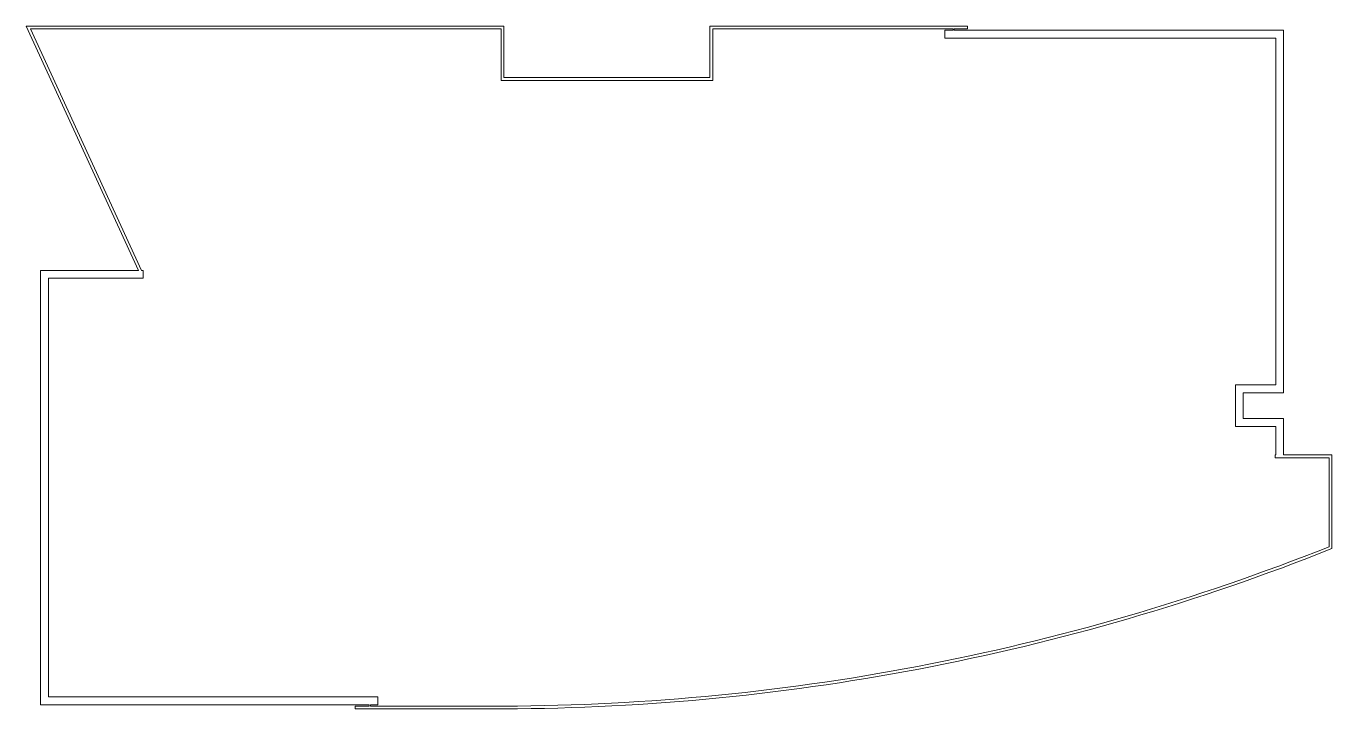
# Model space of a CAD drawing. Header units: inches. Extents: x -182 to 2656, y 80 to 1564.
import ezdxf

# ---------------------------------------------------------------- set-up
doc = ezdxf.new("R2010")
doc.units = ezdxf.units.IN
doc.header["$LTSCALE"] = 0.5
doc.header["$MEASUREMENT"] = 0
doc.layers.add('G-Anno-Nplt', color=140, linetype='Continuous', lineweight=18, plot=False)

msp = doc.modelspace()

# ---------------------------------------------------------------- linework, layer by layer
at = {"layer": 'G-Anno-Nplt'}
msp.add_lwpolyline([(827.1, 80), (533, 80), (533, 86), (563.4, 86), (563.4, 89), (-151, 89), (-151, 1033), (61.7, 1033), (-182.4, 1564), (856, 1564), (856, 1452), (1304, 1452), (1304, 1564), (1864, 1564), (1864, 1558), (1835.1, 1558), (1835.1, 1555), (2551, 1555), (2551, 767), (2463.5, 767), (2463.5, 711), (2551, 711), (2551, 632), (2656, 632), (2656, 428.3, -0.09571), (827.1, 80)], format="xyb", dxfattribs=at)
msp.add_lwpolyline([(2650, 626), (2650, 432.4, -0.095501), (827.2, 86), (565.9, 86), (565.9, 89), (582, 89), (582, 106), (-134, 106), (-134, 1016), (72.1, 1016), (72.1, 1033), (68.3, 1033), (-173, 1558), (850, 1558), (850, 1446), (1310, 1446), (1310, 1558), (1832.6, 1558), (1832.6, 1555), (1815, 1555), (1815, 1538), (2534, 1538), (2534, 784), (2446.5, 784), (2446.5, 694), (2534, 694), (2534, 632), (2533, 632), (2533, 626)], format="xyb", close=True, dxfattribs=at)

doc.saveas('drawing.dxf')
